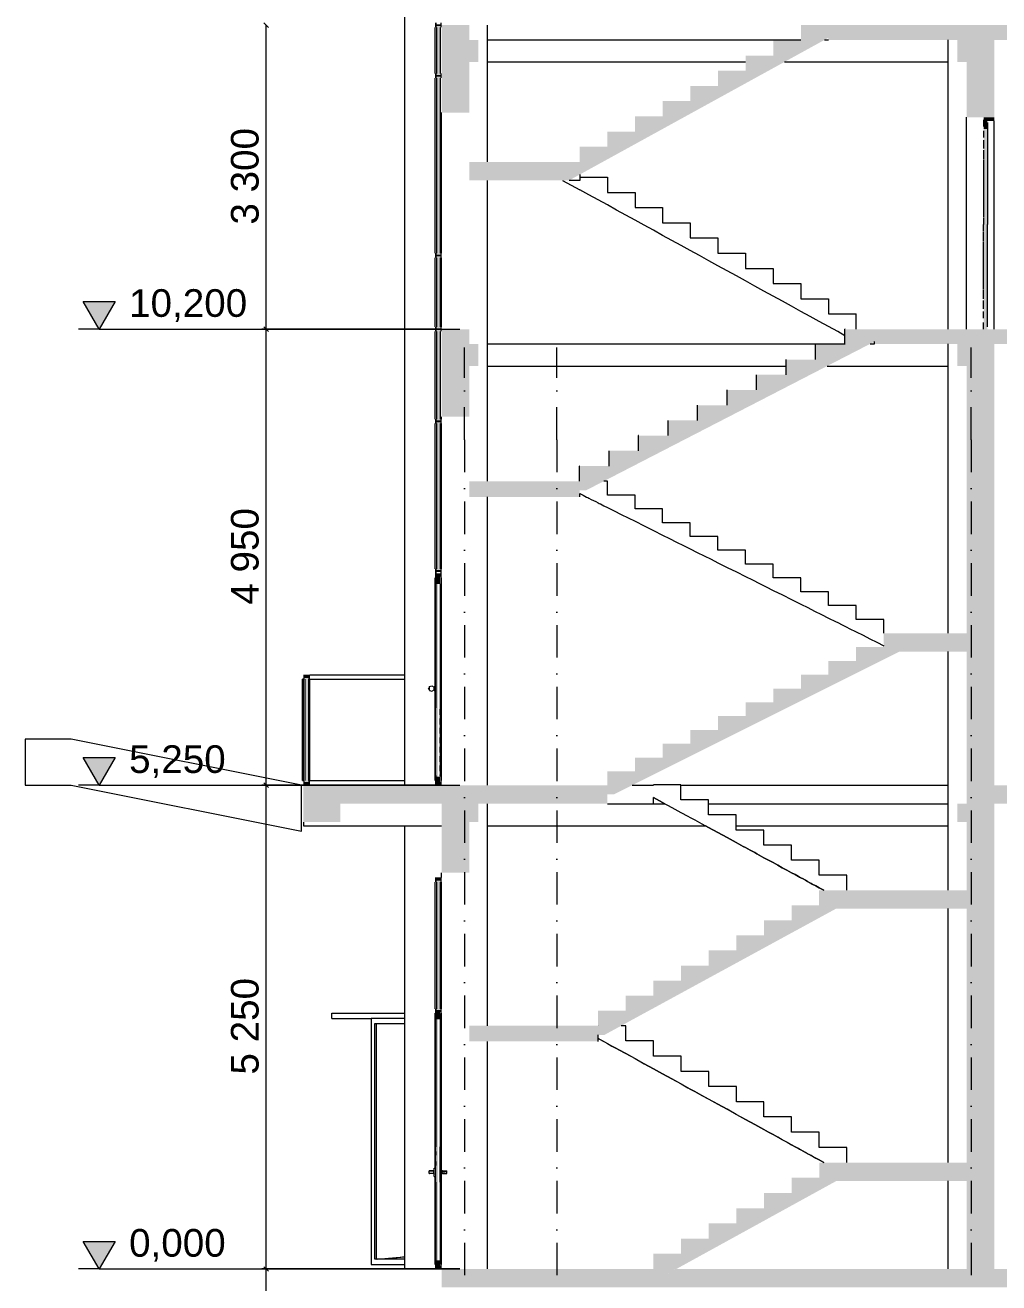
# Model space of a CAD drawing. Header units: millimetres. Extents: x 1499747 to 4230374, y -28481 to 441852.
# Drawn here: x 2527277 to 2537847, y -18997 to -5347 of the extents above; entities that cross this region are included whole.
import ezdxf
from ezdxf.xclip import XClip

# ---------------------------------------------------------------- set-up
doc = ezdxf.new("R2010")
doc.units = ezdxf.units.MM
doc.header["$MEASUREMENT"] = 0
doc.header["$XCLIPFRAME"] = 0
doc.linetypes.add('Штрихпунктирная', pattern=[670.277762, 352.777767, -176.388884, 0, -141.111112])
for name, color, linetype, lineweight in [('3 Разрез_22_Витраж где быссейн_Ном._пера__1_Ном._пера__7', 7, 'Continuous', 18), ('3 Разрез_22_Витраж где быссейн_Ном._пера__7', 7, 'Continuous', 18), ('3 Разрез_22_Витражные окна_Ном._пера__102_Ном._пера__9', 9, 'Continuous', 18), ('3 Разрез_22_Витражные окна_Ном._пера__1_Ном._пера__7', 7, 'Continuous', 18), ('3 Разрез_22_Витражные окна_Ном._пера__7', 7, 'Continuous', 18), ('3 Разрез_22_Выступы_Ном._пера__1_Ном._пера__7', 7, 'Continuous', 18), ('3 Разрез_22_Двери Archicad_Ном._пера__3_Ном._пера__30', 30, 'Continuous', 18), ('3 Разрез_22_Двери Archicad_Ном._пера__7', 7, 'Continuous', 18), ('3 Разрез_22_Двери Archicad_Ном._пера__87_Ном._пера__251', 251, 'Continuous', 18), ('3 Разрез_22_Карниз над входом_Ном._пера__1_Ном._пера__7', 7, 'Continuous', 18), ('3 Разрез_22_Конструктив - Балки_Ном._пера__10_Ном._пера__134', 134, 'Continuous', 18), ('3 Разрез_22_Конструктив - Балки_Ном._пера__7', 7, 'Continuous', 18), ('3 Разрез_22_Конструктив - Колонны_Ном._пера__8_Ном._пера__12', 12, 'Continuous', 18), ('3 Разрез_22_Конструктив - Лестницы_Ном._пера__1_Ном._пера__7', 7, 'Continuous', 18), ('3 Разрез_22_Конструктив - Лестницы_Ном._пера__7', 7, 'Continuous', 18), ('3 Разрез_22_Конструктив - Перекрытия_Ном._пера__1_Ном._пера__7', 7, 'Continuous', 18), ('3 Разрез_22_Конструктив - Перекрытия_Ном._пера__7', 7, 'Continuous', 18), ('3 Разрез_22_Конструктив - Перекрытия_Ном._пера__89_Ном._пера__111', 111, 'Continuous', 18), ('3 Разрез_22_Конструктив - Стены Несущие_Ном._пера__7', 7, 'Continuous', 18), ('3 Разрез_22_Лестницы которые нужно скрыть_Ном._пера__1_Ном._пера__7', 7, 'Continuous', 18), ('3 Разрез_22_Лестницы которые нужно скрыть_Ном._пера__7', 7, 'Continuous', 18), ('3 Разрез_22_Лестницы которые нужно скрыть_Ном._пера__89_Ном._пера__111', 111, 'Continuous', 18), ('3 Разрез_22_Размер - Общий_Ном._пера__1_Ном._пера__7', 7, 'Continuous', 18), ('3 Разрез_22_Элемент Модели - Оси_Ном._пера__2_Ном._пера__8', 8, 'Continuous', 18)]:
    doc.layers.add(name, color=color, linetype=linetype, lineweight=lineweight)
doc.layers.add('Чертеж и Рисунок', color=7, linetype='Continuous')
doc.styles.add('СГЕНЕРИР_СТИЛЬ_2', font='arial.ttf')

# ---------------------------------------------------------------- blocks, each defined once
blk = doc.blocks.new('Чертеж_3_22', base_point=(1450000, 29700))
at = {"layer": '3 Разрез_22_Витраж где быссейн_Ном._пера__7', "linetype": 'Continuous'}
for points in [[(1424150, 15243), (1424150, 15228), (1424165, 15228), (1424165, 15278), (1424095, 15278), (1424095, 15228), (1424110, 15228), (1424110, 15243)], [(1424149, 15243), (1424111, 15243), (1424111, 14113), (1424149, 14113)], [(1424150, 14113), (1424110, 14113), (1424110, 14128), (1424095, 14128), (1424095, 14078), (1424165, 14078), (1424165, 14128), (1424150, 14128)]]:
    blk.add_hatch(color=256, dxfattribs=at).paths.add_polyline_path(points)
at = {"layer": '3 Разрез_22_Витражные окна_Ном._пера__7', "linetype": 'Continuous'}
for points in [[(1425525, 22303), (1425540, 22303), (1425540, 22318), (1425580, 22318), (1425580, 22303), (1425595, 22303), (1425595, 22353), (1425580, 22353), (1425580, 22338), (1425540, 22338), (1425540, 22353), (1425525, 22353)], [(1425579, 22318), (1425541, 22318), (1425541, 21788), (1425579, 21788)], [(1425540, 21803), (1425525, 21803), (1425525, 21753), (1425540, 21753), (1425540, 21768), (1425580, 21768), (1425580, 21753), (1425595, 21753), (1425595, 21803), (1425580, 21803), (1425580, 21788), (1425540, 21788)], [(1425579, 21768), (1425541, 21768), (1425541, 19838), (1425579, 19838)], [(1425540, 19853), (1425525, 19853), (1425525, 19803), (1425540, 19803), (1425540, 19818), (1425580, 19818), (1425580, 19803), (1425595, 19803), (1425595, 19853), (1425580, 19853), (1425580, 19838), (1425540, 19838)], [(1425579, 19818), (1425541, 19818), (1425541, 19038), (1425579, 19038)], [(1425525, 19003), (1425540, 19003), (1425540, 19018), (1425580, 19018), (1425580, 19003), (1425595, 19003), (1425595, 19053), (1425580, 19053), (1425580, 19038), (1425540, 19038), (1425540, 19053), (1425525, 19053)], [(1425579, 19018), (1425541, 19018), (1425541, 18038), (1425579, 18038)], [(1425525, 18003), (1425540, 18003), (1425540, 18018), (1425580, 18018), (1425580, 18003), (1425595, 18003), (1425595, 18053), (1425580, 18053), (1425580, 18038), (1425540, 18038), (1425540, 18053), (1425525, 18053)], [(1425579, 18018), (1425541, 18018), (1425541, 16413), (1425579, 16413)], [(1425540, 16428), (1425525, 16428), (1425525, 16378), (1425540, 16378), (1425540, 16393), (1425580, 16393), (1425580, 16378), (1425595, 16378), (1425595, 16428), (1425580, 16428), (1425580, 16413), (1425540, 16413)], [(1425525, 16378), (1425525, 16328), (1425540, 16328), (1425540, 16343), (1425580, 16343), (1425580, 16328), (1425595, 16328), (1425595, 16378)], [(1425531, 16283), (1425531, 16328), (1425526, 16328), (1425526, 16283)], [(1425531, 16328), (1425531, 16308), (1425581, 16308), (1425581, 16328)], [(1425531, 16263), (1425581, 16263), (1425581, 16308), (1425531, 16308)], [(1425579, 16343), (1425541, 16343), (1425541, 16328), (1425579, 16328)], [(1425541, 14173), (1425557, 14173), (1425557, 16263), (1425541, 16263)], [(1425525, 14078), (1425595, 14078), (1425595, 14128), (1425580, 14128), (1425580, 14113), (1425540, 14113), (1425540, 14128), (1425525, 14128)], [(1425531, 14128), (1425581, 14128), (1425581, 14173), (1425531, 14173)], [(1425579, 14113), (1425579, 14128), (1425541, 14128), (1425541, 14113)], [(1425525, 13078), (1425525, 13028), (1425540, 13028), (1425540, 13043), (1425580, 13043), (1425580, 13028), (1425595, 13028), (1425595, 13078)], [(1425579, 13043), (1425541, 13043), (1425541, 11638), (1425579, 11638)], [(1425540, 11653), (1425525, 11653), (1425525, 11603), (1425540, 11603), (1425540, 11618), (1425580, 11618), (1425580, 11603), (1425595, 11603), (1425595, 11653), (1425580, 11653), (1425580, 11638), (1425540, 11638)], [(1425531, 11583), (1425581, 11583), (1425581, 11603), (1425531, 11603)], [(1425579, 11618), (1425541, 11618), (1425541, 11603), (1425579, 11603)], [(1425586, 11558), (1425586, 11603), (1425581, 11603), (1425581, 11558)], [(1425531, 11583), (1425531, 11538), (1425581, 11538), (1425581, 11583)], [(1425557, 8923), (1425557, 11538), (1425541, 11538), (1425541, 8923)], [(1425525, 8828), (1425595, 8828), (1425595, 8878), (1425580, 8878), (1425580, 8863), (1425540, 8863), (1425540, 8878), (1425525, 8878)], [(1425531, 8923), (1425531, 8878), (1425581, 8878), (1425581, 8923)], [(1425579, 8863), (1425579, 8878), (1425541, 8878), (1425541, 8863)]]:
    blk.add_hatch(color=256, dxfattribs=at).paths.add_polyline_path(points)
at = {"layer": '3 Разрез_22_Двери Archicad_Ном._пера__7', "linetype": 'Continuous'}
for points in [[(1431480, 21328), (1431480, 21300), (1431520, 21300), (1431520, 21288), (1431595, 21288), (1431595, 21328)], [(1431480, 21200), (1431520, 21200), (1431520, 21300), (1431480, 21300)], [(1431480, 19228), (1431520, 19228), (1431520, 21200), (1431480, 21200)], [(1431480, 19028), (1431520, 19028), (1431520, 19228), (1431480, 19228)]]:
    blk.add_hatch(color=256, dxfattribs=at).paths.add_polyline_path(points)
at = {"layer": '3 Разрез_22_Конструктив - Балки_Ном._пера__7', "linetype": 'Continuous'}
for points in [[(1425595, 22168), (1425595, 21928), (1425895, 21928), (1425895, 22168)], [(1425895, 21928), (1425995, 21928), (1425995, 22168), (1425895, 22168)], [(1431195, 22168), (1431195, 21928), (1431595, 21928), (1431595, 22168)], [(1425595, 18868), (1425595, 18628), (1425895, 18628), (1425895, 18868)], [(1425895, 18628), (1425995, 18628), (1425995, 18868), (1425895, 18868)], [(1431195, 18868), (1431195, 18628), (1431595, 18628), (1431595, 18868)], [(1424095, 13678), (1424495, 13678), (1424495, 13878), (1424095, 13878)], [(1425595, 13878), (1425595, 13678), (1425895, 13678), (1425895, 13878)], [(1425895, 13678), (1425995, 13678), (1425995, 13878), (1425895, 13878)], [(1431195, 13878), (1431195, 13678), (1431595, 13678), (1431595, 13878)]]:
    blk.add_hatch(color=256, dxfattribs=at).paths.add_polyline_path(points)
at = {"layer": '3 Разрез_22_Конструктив - Лестницы_Ном._пера__7', "linetype": 'Continuous'}
for points in [[(1426980, 20843), (1426980, 20643), (1429795, 22191), (1429795, 22328), (1429495, 22328), (1429495, 22163), (1429195, 22163), (1429195, 21998), (1428895, 21998), (1428895, 21833), (1428595, 21833), (1428595, 21668), (1428295, 21668), (1428295, 21503), (1427995, 21503), (1427995, 21338), (1427695, 21338), (1427695, 21173), (1427395, 21173), (1427395, 21008), (1427095, 21008), (1427095, 20843)], [(1425895, 20643), (1426980, 20643), (1426980, 20843), (1425895, 20843)], [(1430395, 15528), (1431295, 15528), (1431295, 15728), (1430395, 15728)], [(1427395, 14228), (1427395, 13978), (1427463, 13978), (1430563, 15528), (1430395, 15528), (1430395, 15578), (1430095, 15578), (1430095, 15428), (1429795, 15428), (1429795, 15278), (1429495, 15278), (1429495, 15128), (1429195, 15128), (1429195, 14978), (1428895, 14978), (1428895, 14828), (1428595, 14828), (1428595, 14678), (1428295, 14678), (1428295, 14528), (1427995, 14528), (1427995, 14378), (1427695, 14378), (1427695, 14228)], [(1429695, 9783), (1431295, 9783), (1431295, 9983), (1429695, 9983)], [(1427895, 8728), (1427962, 8728), (1429880, 9783), (1429695, 9783), (1429695, 9818), (1429395, 9818), (1429395, 9653), (1429095, 9653), (1429095, 9488), (1428795, 9488), (1428795, 9323), (1428495, 9323), (1428495, 9158), (1428195, 9158), (1428195, 8993), (1427895, 8993)]]:
    blk.add_hatch(color=256, dxfattribs=at).paths.add_polyline_path(points)
at = {"layer": '3 Разрез_22_Конструктив - Перекрытия_Ном._пера__7', "linetype": 'Continuous'}
for points in [[(1425595, 22328), (1425595, 22168), (1425895, 22168), (1425895, 22328)], [(1429795, 22168), (1438095, 22168), (1438095, 22328), (1429795, 22328)], [(1425595, 19028), (1425595, 18868), (1425895, 18868), (1425895, 19028)], [(1430295, 18868), (1438095, 18868), (1438095, 19028), (1430295, 19028)], [(1425895, 17378), (1425895, 17208), (1427095, 17208), (1427095, 17278), (1427095, 17278), (1427095, 17378)], [(1424095, 13878), (1425895, 13878), (1425895, 14078), (1424095, 14078)], [(1425895, 13878), (1427395, 13878), (1427395, 14078), (1425895, 14078)], [(1431295, 13878), (1438095, 13878), (1438095, 14078), (1431295, 14078)], [(1425595, 8828), (1425595, 8628), (1425895, 8628), (1425895, 8828)], [(1425895, 8828), (1425895, 8628), (1431095, 8628), (1431095, 8828), (1428144, 8828), (1427962, 8728), (1427895, 8728), (1427895, 8828)], [(1431095, 8628), (1438095, 8628), (1438095, 8828), (1431095, 8828)]]:
    blk.add_hatch(color=256, dxfattribs=at).paths.add_polyline_path(points)
at = {"layer": '3 Разрез_22_Конструктив - Стены Несущие_Ном._пера__7', "linetype": 'Continuous'}
for points in [[(1425595, 21928), (1425595, 21378), (1425895, 21378), (1425895, 21928)], [(1431295, 21928), (1431295, 21328), (1431595, 21328), (1431595, 21928)], [(1425595, 18628), (1425595, 18078), (1425895, 18078), (1425895, 18628)], [(1431295, 18628), (1431295, 14078), (1431595, 14078), (1431595, 18628)], [(1425595, 13678), (1425595, 13128), (1425895, 13128), (1425895, 13678)], [(1431295, 13678), (1431295, 8828), (1431595, 8828), (1431595, 13678)]]:
    blk.add_hatch(color=256, dxfattribs=at).paths.add_polyline_path(points)
at = {"layer": '3 Разрез_22_Лестницы которые нужно скрыть_Ном._пера__7', "linetype": 'Continuous'}
for points in [[(1427095, 17278), (1427162, 17278), (1430295, 18893), (1430295, 19028), (1429975, 19028), (1429975, 18863), (1429655, 18863), (1429655, 18698), (1429335, 18698), (1429335, 18533), (1429015, 18533), (1429015, 18368), (1428695, 18368), (1428695, 18203), (1428375, 18203), (1428375, 18038), (1428055, 18038), (1428055, 17873), (1427735, 17873), (1427735, 17708), (1427415, 17708), (1427415, 17543), (1427095, 17543)], [(1429694, 12939), (1429694, 12739), (1431294, 12739), (1431294, 12939)], [(1427294, 11368), (1427362, 11368), (1429878, 12739), (1429694, 12739), (1429694, 12775), (1429394, 12775), (1429394, 12612), (1429094, 12612), (1429094, 12448), (1428794, 12448), (1428794, 12285), (1428494, 12285), (1428494, 12121), (1428194, 12121), (1428194, 11958), (1427894, 11958), (1427894, 11794), (1427594, 11794), (1427594, 11631), (1427294, 11631)], [(1425895, 11468), (1425895, 11298), (1427294, 11298), (1427294, 11468)]]:
    blk.add_hatch(color=256, dxfattribs=at).paths.add_polyline_path(points)
at = {"layer": '3 Разрез_22_Размер - Общий_Ном._пера__1_Ном._пера__7', "linetype": 'Continuous'}
for points in [[(1421879, 19028), (1422053, 19328), (1421705, 19328)], [(1421879, 14078), (1422053, 14378), (1421705, 14378)], [(1421879, 8828), (1422053, 9128), (1421705, 9128)]]:
    blk.add_hatch(color=256, dxfattribs=at).paths.add_polyline_path(points)
at = {"layer": '3 Разрез_22_Витраж где быссейн_Ном._пера__1_Ном._пера__7', "linetype": 'Continuous'}
for p, q in [((1424095, 15228), (1424087, 15228)), ((1424087, 14128), (1424087, 15228)), ((1424095, 14128), (1424095, 15228)), ((1424111, 15228), (1424110, 15228)), ((1424110, 15228), (1424110, 14128)), ((1424150, 15228), (1424149, 15228)), ((1424150, 15228), (1424150, 14128)), ((1424165, 15278), (1425195, 15278)), ((1424165, 15228), (1425195, 15228)), ((1424165, 14128), (1424165, 15228)), ((1424087, 14128), (1424095, 14128)), ((1424110, 14128), (1424111, 14128)), ((1424149, 14128), (1424150, 14128)), ((1424165, 14128), (1425195, 14128)), ((1424403, 11603), (1424426, 11603)), ((1424403, 11548), (1424403, 11603)), ((1424426, 11603), (1424492, 11603)), ((1424492, 11603), (1424599, 11603)), ((1424599, 11603), (1424746, 11603)), ((1424746, 11603), (1424926, 11603)), ((1424926, 11603), (1425135, 11603)), ((1425135, 11603), (1425195, 11603)), ((1424403, 11548), (1424426, 11548)), ((1424426, 11548), (1424492, 11548)), ((1424492, 11548), (1424599, 11548)), ((1424599, 11548), (1424746, 11548)), ((1424746, 11548), (1424832, 11548)), ((1424832, 11548), (1424832, 11493)), ((1424922, 11548), (1424832, 11548)), ((1424832, 11493), (1424832, 8933)), ((1424871, 8933), (1424871, 11493)), ((1424871, 11493), (1424922, 11493)), ((1424885, 11493), (1424885, 8933)), ((1425132, 11548), (1424922, 11548)), ((1424922, 11493), (1425132, 11493)), ((1425195, 11548), (1425132, 11548)), ((1425132, 11493), (1425195, 11493)), ((1424832, 8933), (1424832, 8878)), ((1424832, 8878), (1424922, 8878)), ((1424922, 8933), (1424871, 8933)), ((1424885, 8933), (1424936, 8938)), ((1424895, 8933), (1424946, 8938)), ((1424908, 8933), (1424908, 8934)), ((1425132, 8933), (1424922, 8933)), ((1424922, 8878), (1425132, 8878)), ((1424936, 8938), (1425146, 8958)), ((1424946, 8938), (1425154, 8958)), ((1425195, 8933), (1425132, 8933)), ((1425132, 8878), (1425195, 8878)), ((1425146, 8958), (1425195, 8962)), ((1425154, 8958), (1425195, 8961))]:
    blk.add_line(p, q, dxfattribs=at)
at = {"layer": '3 Разрез_22_Витражные окна_Ном._пера__102_Ном._пера__9', "linetype": 'Continuous'}
for p, q in [((1425531, 16251), (1425531, 15517)), ((1425581, 16251), (1425581, 16245)), ((1425581, 16206), (1425581, 16143)), ((1425581, 16104), (1425581, 16041)), ((1425581, 16002), (1425581, 15939)), ((1425581, 15900), (1425581, 15837)), ((1425581, 15798), (1425581, 15735)), ((1425581, 15696), (1425581, 15633)), ((1425581, 15594), (1425581, 15531)), ((1425531, 14185), (1425531, 14918)), ((1425581, 14841), (1425581, 14904)), ((1425581, 14739), (1425581, 14802)), ((1425581, 14638), (1425581, 14700)), ((1425581, 14536), (1425581, 14598)), ((1425581, 14434), (1425581, 14496)), ((1425581, 14332), (1425581, 14394)), ((1425581, 14230), (1425581, 14292)), ((1425581, 14185), (1425581, 14190)), ((1425531, 10689), (1425531, 10622)), ((1425581, 10689), (1425581, 10305)), ((1425531, 10579), (1425531, 10510)), ((1425531, 10467), (1425531, 10399)), ((1425531, 10356), (1425531, 10305)), ((1425531, 10104), (1425531, 10155)), ((1425581, 9771), (1425581, 10155)), ((1425531, 9993), (1425531, 10062)), ((1425531, 9881), (1425531, 9950)), ((1425531, 9771), (1425531, 9838))]:
    blk.add_line(p, q, dxfattribs=at)
at = {"layer": '3 Разрез_22_Витражные окна_Ном._пера__1_Ном._пера__7', "linetype": 'Continuous'}
for p, q in [((1425525, 21803), (1425525, 22303)), ((1425540, 22303), (1425540, 21803)), ((1425580, 22303), (1425580, 21803)), ((1425525, 19853), (1425525, 21753)), ((1425540, 21753), (1425540, 19853)), ((1425580, 21753), (1425580, 19853)), ((1425595, 19853), (1425595, 21378)), ((1425525, 19053), (1425525, 19803)), ((1425540, 19803), (1425540, 19053)), ((1425580, 19803), (1425580, 19053)), ((1425595, 19053), (1425595, 19803)), ((1425525, 18053), (1425525, 19003)), ((1425540, 19003), (1425540, 18053)), ((1425580, 19003), (1425580, 18053)), ((1425595, 18053), (1425595, 18078)), ((1425525, 16428), (1425525, 18003)), ((1425540, 18003), (1425540, 16428)), ((1425580, 18003), (1425580, 16428)), ((1425595, 16428), (1425595, 18003)), ((1425525, 14128), (1425525, 16328)), ((1425526, 16283), (1425526, 14128)), ((1425531, 16263), (1425531, 16251)), ((1425581, 16263), (1425581, 16251)), ((1425581, 16245), (1425581, 14904)), ((1425595, 14128), (1425595, 16328)), ((1425531, 15517), (1425531, 14918)), ((1425465, 15149), (1425490, 15157)), ((1425490, 15157), (1425513, 15143)), ((1425521, 15147), (1425521, 15155)), ((1425521, 15155), (1425525, 15155)), ((1425454, 15128), (1425457, 15135)), ((1425457, 15121), (1425454, 15128)), ((1425457, 15135), (1425463, 15137)), ((1425463, 15118), (1425457, 15121)), ((1425463, 15144), (1425465, 15149)), ((1425463, 15139), (1425463, 15144)), ((1425463, 15128), (1425463, 15139)), ((1425463, 15116), (1425463, 15128)), ((1425463, 15111), (1425463, 15116)), ((1425463, 15111), (1425465, 15106)), ((1425465, 15106), (1425490, 15098)), ((1425490, 15098), (1425513, 15113)), ((1425513, 15138), (1425513, 15143)), ((1425513, 15143), (1425520, 15143)), ((1425513, 15128), (1425513, 15138)), ((1425513, 15117), (1425513, 15128)), ((1425513, 15113), (1425513, 15117)), ((1425513, 15113), (1425520, 15113)), ((1425521, 15128), (1425521, 15147)), ((1425521, 15109), (1425521, 15128)), ((1425521, 15101), (1425521, 15109)), ((1425521, 15101), (1425525, 15101)), ((1425581, 14841), (1425581, 14802)), ((1425581, 14739), (1425581, 14700)), ((1425581, 14638), (1425581, 14598)), ((1425581, 14536), (1425581, 14496)), ((1425581, 14434), (1425581, 14394)), ((1425581, 14332), (1425581, 14292)), ((1425581, 14230), (1425581, 14190)), ((1425531, 14185), (1425531, 14173)), ((1425581, 14185), (1425581, 14173)), ((1425525, 11653), (1425525, 13028)), ((1425540, 13028), (1425540, 11653)), ((1425580, 13028), (1425580, 11653)), ((1425595, 11653), (1425595, 13028)), ((1425525, 9923), (1425525, 11603)), ((1425595, 9923), (1425595, 11603)), ((1425531, 11538), (1425531, 10689)), ((1425581, 11538), (1425581, 10689)), ((1425586, 11558), (1425586, 9923)), ((1425531, 10622), (1425531, 10579)), ((1425531, 10510), (1425531, 10467)), ((1425531, 10399), (1425531, 10356)), ((1425531, 10305), (1425531, 10155)), ((1425581, 10305), (1425581, 10155)), ((1425531, 10104), (1425531, 10062)), ((1425531, 9993), (1425531, 9950)), ((1425459, 9875), (1425459, 9883)), ((1425460, 9883), (1425459, 9883)), ((1425459, 9871), (1425459, 9875)), ((1425460, 9871), (1425459, 9871)), ((1425460, 9891), (1425460, 9892)), ((1425467, 9892), (1425460, 9892)), ((1425460, 9890), (1425460, 9891)), ((1425479, 9888), (1425460, 9890)), ((1425460, 9866), (1425460, 9890)), ((1425460, 9866), (1425479, 9868)), ((1425460, 9865), (1425460, 9866)), ((1425460, 9864), (1425460, 9865)), ((1425467, 9864), (1425460, 9864)), ((1425467, 9891), (1425467, 9892)), ((1425503, 9892), (1425467, 9892)), ((1425467, 9890), (1425467, 9891)), ((1425484, 9888), (1425467, 9890)), ((1425467, 9866), (1425484, 9868)), ((1425467, 9865), (1425467, 9866)), ((1425467, 9864), (1425467, 9865)), ((1425503, 9864), (1425467, 9864)), ((1425511, 9886), (1425479, 9888)), ((1425479, 9868), (1425511, 9870)), ((1425511, 9886), (1425484, 9888)), ((1425484, 9868), (1425511, 9870)), ((1425503, 9890), (1425503, 9892)), ((1425503, 9886), (1425503, 9890)), ((1425503, 9866), (1425503, 9869)), ((1425508, 9868), (1425503, 9868)), ((1425503, 9864), (1425503, 9866)), ((1425508, 9892), (1425512, 9894)), ((1425508, 9888), (1425508, 9892)), ((1425508, 9886), (1425508, 9888)), ((1425508, 9868), (1425508, 9869)), ((1425508, 9864), (1425508, 9868)), ((1425508, 9864), (1425512, 9862)), ((1425511, 9870), (1425511, 9886)), ((1425511, 9870), (1425511, 9886)), ((1425511, 9886), (1425511, 9886)), ((1425511, 9870), (1425511, 9870)), ((1425512, 9894), (1425515, 9896)), ((1425512, 9862), (1425515, 9859)), ((1425515, 9896), (1425516, 9900)), ((1425515, 9859), (1425516, 9856)), ((1425516, 9910), (1425516, 9923)), ((1425516, 9923), (1425531, 9923)), ((1425516, 9878), (1425516, 9910)), ((1425516, 9845), (1425516, 9878)), ((1425516, 9832), (1425516, 9845)), ((1425516, 9832), (1425531, 9832)), ((1425525, 8878), (1425525, 9832)), ((1425531, 9878), (1425531, 9881)), ((1425531, 9845), (1425531, 9878)), ((1425531, 9838), (1425531, 9845)), ((1425595, 9923), (1425581, 9923)), ((1425595, 9832), (1425581, 9832)), ((1425586, 9832), (1425586, 8878)), ((1425595, 8878), (1425595, 9832)), ((1425596, 9910), (1425596, 9923)), ((1425596, 9878), (1425596, 9910)), ((1425596, 9896), (1425596, 9900)), ((1425599, 9894), (1425596, 9896)), ((1425596, 9845), (1425596, 9878)), ((1425599, 9862), (1425596, 9859)), ((1425596, 9859), (1425596, 9856)), ((1425596, 9832), (1425596, 9845)), ((1425604, 9892), (1425599, 9894)), ((1425604, 9864), (1425599, 9862)), ((1425600, 9886), (1425627, 9888)), ((1425600, 9886), (1425632, 9888)), ((1425600, 9870), (1425600, 9886)), ((1425600, 9870), (1425600, 9886)), ((1425600, 9886), (1425600, 9886)), ((1425627, 9868), (1425600, 9870)), ((1425632, 9868), (1425600, 9870)), ((1425600, 9870), (1425600, 9870)), ((1425604, 9888), (1425604, 9892)), ((1425604, 9886), (1425604, 9888)), ((1425604, 9868), (1425604, 9869)), ((1425604, 9864), (1425604, 9868)), ((1425604, 9868), (1425609, 9868)), ((1425609, 9890), (1425609, 9892)), ((1425609, 9892), (1425645, 9892)), ((1425609, 9886), (1425609, 9890)), ((1425609, 9866), (1425609, 9869)), ((1425609, 9864), (1425609, 9866)), ((1425609, 9864), (1425645, 9864)), ((1425627, 9888), (1425645, 9890)), ((1425645, 9866), (1425627, 9868)), ((1425632, 9888), (1425652, 9890)), ((1425652, 9866), (1425632, 9868)), ((1425645, 9891), (1425645, 9892)), ((1425645, 9892), (1425652, 9892)), ((1425645, 9890), (1425645, 9891)), ((1425645, 9865), (1425645, 9866)), ((1425645, 9864), (1425645, 9865)), ((1425645, 9864), (1425652, 9864)), ((1425652, 9891), (1425652, 9892)), ((1425652, 9890), (1425652, 9891)), ((1425652, 9866), (1425652, 9890)), ((1425652, 9883), (1425653, 9883)), ((1425652, 9871), (1425653, 9871)), ((1425652, 9865), (1425652, 9866)), ((1425652, 9864), (1425652, 9865)), ((1425653, 9875), (1425653, 9883)), ((1425653, 9871), (1425653, 9875)), ((1425531, 9771), (1425531, 8923)), ((1425581, 9771), (1425581, 8923))]:
    blk.add_line(p, q, dxfattribs=at)
at = {"layer": '3 Разрез_22_Выступы_Ном._пера__1_Ном._пера__7', "linetype": 'Continuous'}
for p, q in [((1425195, 14078), (1425195, 45428)), ((1425195, 8828), (1425195, 13638)), ((1425195, 8828), (1425525, 8828))]:
    blk.add_line(p, q, dxfattribs=at)
at = {"layer": '3 Разрез_22_Двери Archicad_Ном._пера__3_Ном._пера__30', "linetype": 'Continuous'}
for p, q in [((1431479, 21300), (1431479, 21226)), ((1431479, 21181), (1431479, 21155)), ((1431520, 21272), (1431520, 21155)), ((1431595, 19028), (1431595, 21288)), ((1431479, 21155), (1431479, 21122)), ((1431479, 21122), (1431479, 21108)), ((1431479, 21080), (1431479, 21013)), ((1431520, 21155), (1431520, 20164)), ((1431479, 21013), (1431479, 20989)), ((1431479, 20970), (1431479, 20903)), ((1431479, 20903), (1431479, 20870)), ((1431479, 20861), (1431479, 20793)), ((1431479, 20793), (1431479, 20751)), ((1431479, 20751), (1431479, 20684)), ((1431479, 20684), (1431479, 20641)), ((1431479, 20641), (1431479, 20574)), ((1431479, 20574), (1431479, 20532)), ((1431479, 20532), (1431479, 20464)), ((1431479, 20464), (1431479, 20422)), ((1431479, 20422), (1431479, 20354)), ((1431479, 20348), (1431479, 20312)), ((1431479, 20312), (1431479, 20245)), ((1431479, 20237), (1431479, 20231)), ((1431479, 20231), (1431479, 20164)), ((1431479, 20096), (1431479, 20164)), ((1431479, 20090), (1431479, 20096)), ((1431479, 20015), (1431479, 20083)), ((1431520, 19172), (1431520, 20164)), ((1431479, 19979), (1431479, 20015)), ((1431479, 19905), (1431479, 19973)), ((1431479, 19863), (1431479, 19905)), ((1431479, 19796), (1431479, 19863)), ((1431479, 19753), (1431479, 19796)), ((1431479, 19686), (1431479, 19753)), ((1431479, 19644), (1431479, 19686)), ((1431479, 19576), (1431479, 19644)), ((1431479, 19534), (1431479, 19576)), ((1431479, 19466), (1431479, 19534)), ((1431479, 19424), (1431479, 19458)), ((1431479, 19357), (1431479, 19424)), ((1431479, 19315), (1431479, 19339)), ((1431479, 19247), (1431479, 19315)), ((1431479, 19205), (1431479, 19220)), ((1431479, 19172), (1431479, 19205)), ((1431479, 19147), (1431479, 19172)), ((1431520, 19055), (1431520, 19172)), ((1431479, 19028), (1431479, 19101))]:
    blk.add_line(p, q, dxfattribs=at)
at = {"layer": '3 Разрез_22_Двери Archicad_Ном._пера__87_Ном._пера__251', "linetype": 'Continuous'}
for p, q in [((1431295, 21228), (1431295, 21328)), ((1431295, 19028), (1431295, 21228)), ((1425595, 13078), (1425595, 13128))]:
    blk.add_line(p, q, dxfattribs=at)
at = {"layer": '3 Разрез_22_Карниз над входом_Ном._пера__1_Ном._пера__7', "linetype": 'Continuous'}
for p, q in [((1421575, 14578), (1421075, 14578)), ((1421075, 14578), (1421075, 14078)), ((1424075, 14078), (1421575, 14578)), ((1421075, 14078), (1421575, 14078)), ((1421575, 14078), (1424075, 13578)), ((1424075, 13578), (1424075, 14078))]:
    blk.add_line(p, q, dxfattribs=at)
at = {"layer": '3 Разрез_22_Конструктив - Балки_Ном._пера__10_Ном._пера__134', "linetype": 'Continuous'}
for p, q in [((1426095, 22168), (1429495, 22168)), ((1429753, 22168), (1429795, 22168)), ((1426095, 21928), (1428895, 21928)), ((1429316, 21928), (1431095, 21928)), ((1426095, 18868), (1429974, 18868)), ((1426095, 18628), (1429334, 18628)), ((1429781, 18628), (1431095, 18628)), ((1427894, 13878), (1428020, 13878)), ((1428494, 13878), (1431095, 13878)), ((1424095, 13678), (1424095, 13638)), ((1424095, 13638), (1425595, 13638)), ((1426095, 13638), (1428460, 13638)), ((1428794, 13638), (1431095, 13638))]:
    blk.add_line(p, q, dxfattribs=at)
at = {"layer": '3 Разрез_22_Конструктив - Колонны_Ном._пера__8_Ном._пера__12', "linetype": 'Continuous'}
for p, q in [((1426095, 20843), (1426095, 22328)), ((1431095, 19028), (1431095, 22168)), ((1426095, 19028), (1426095, 20643)), ((1426095, 17378), (1426095, 19028)), ((1431095, 15728), (1431095, 18868)), ((1426095, 14078), (1426095, 17208)), ((1431095, 14078), (1431095, 15528)), ((1431095, 12939), (1431095, 14078)), ((1426095, 11468), (1426095, 13878)), ((1431095, 9983), (1431095, 12739)), ((1426095, 8828), (1426095, 11298)), ((1431095, 8828), (1431095, 9783))]:
    blk.add_line(p, q, dxfattribs=at)
at = {"layer": '3 Разрез_22_Конструктив - Лестницы_Ном._пера__1_Ном._пера__7', "linetype": 'Continuous'}
for p, q in [((1426909, 20643), (1427095, 20541)), ((1427095, 20643), (1426980, 20643)), ((1427095, 20706), (1427095, 20643)), ((1427095, 20678), (1427395, 20678)), ((1427395, 20678), (1427395, 20513)), ((1427195, 20486), (1427095, 20541)), ((1427295, 20431), (1427195, 20486)), ((1427395, 20513), (1427695, 20513)), ((1427695, 20513), (1427695, 20348)), ((1427395, 20376), (1427295, 20431)), ((1427495, 20321), (1427395, 20376)), ((1427695, 20348), (1427995, 20348)), ((1427995, 20348), (1427995, 20183)), ((1427595, 20266), (1427495, 20321)), ((1427695, 20211), (1427595, 20266)), ((1427795, 20156), (1427695, 20211)), ((1427895, 20101), (1427795, 20156)), ((1427995, 20046), (1427895, 20101)), ((1427995, 20183), (1428295, 20183)), ((1428295, 20183), (1428295, 20018)), ((1428095, 19991), (1427995, 20046)), ((1428195, 19936), (1428095, 19991)), ((1428295, 19881), (1428195, 19936)), ((1428295, 20018), (1428595, 20018)), ((1428595, 20018), (1428595, 19853)), ((1428395, 19826), (1428295, 19881)), ((1428495, 19771), (1428395, 19826)), ((1428595, 19853), (1428895, 19853)), ((1428895, 19853), (1428895, 19688)), ((1428595, 19716), (1428495, 19771)), ((1428695, 19661), (1428595, 19716)), ((1428795, 19606), (1428695, 19661)), ((1428895, 19688), (1429195, 19688)), ((1429195, 19688), (1429195, 19523)), ((1428895, 19551), (1428795, 19606)), ((1428995, 19496), (1428895, 19551)), ((1429195, 19523), (1429495, 19523)), ((1429495, 19523), (1429495, 19358)), ((1429095, 19441), (1428995, 19496)), ((1429195, 19386), (1429095, 19441)), ((1429295, 19331), (1429195, 19386)), ((1429395, 19276), (1429295, 19331)), ((1429495, 19221), (1429395, 19276)), ((1429495, 19358), (1429795, 19358)), ((1429795, 19358), (1429795, 19193)), ((1429595, 19166), (1429495, 19221)), ((1429695, 19111), (1429595, 19166)), ((1429795, 19056), (1429695, 19111)), ((1429795, 19193), (1430095, 19193)), ((1430095, 19028), (1430095, 19193)), ((1429895, 19001), (1429795, 19056)), ((1429974, 18957), (1429895, 19001)), ((1427395, 17378), (1427356, 17378)), ((1427395, 17228), (1427395, 17378)), ((1427095, 17243), (1427132, 17225)), ((1427132, 17225), (1427170, 17206)), ((1427170, 17206), (1427182, 17200)), ((1427182, 17200), (1427195, 17193)), ((1427695, 17228), (1427395, 17228)), ((1427695, 17078), (1427695, 17228)), ((1427195, 17193), (1427220, 17181)), ((1427220, 17181), (1427245, 17168)), ((1427245, 17168), (1427270, 17156)), ((1427270, 17156), (1427295, 17143)), ((1427295, 17143), (1427307, 17137)), ((1427307, 17137), (1427320, 17131)), ((1427320, 17131), (1427357, 17112)), ((1427357, 17112), (1427395, 17093)), ((1427395, 17093), (1427470, 17056)), ((1427995, 17078), (1427695, 17078)), ((1427995, 16928), (1427995, 17078)), ((1427470, 17056), (1427545, 17018)), ((1427545, 17018), (1427620, 16981)), ((1427620, 16981), (1427695, 16943)), ((1427695, 16943), (1427795, 16893)), ((1428295, 16928), (1427995, 16928)), ((1428295, 16778), (1428295, 16928)), ((1427795, 16893), (1427895, 16843)), ((1427895, 16843), (1427995, 16793)), ((1427995, 16793), (1428070, 16756)), ((1428070, 16756), (1428145, 16718)), ((1428145, 16718), (1428220, 16681)), ((1428220, 16681), (1428295, 16643)), ((1428595, 16778), (1428295, 16778)), ((1428595, 16628), (1428595, 16778)), ((1428295, 16643), (1428370, 16606)), ((1428370, 16606), (1428445, 16568)), ((1428445, 16568), (1428520, 16531)), ((1428520, 16531), (1428595, 16493)), ((1428895, 16628), (1428595, 16628)), ((1428895, 16478), (1428895, 16628)), ((1428595, 16493), (1428695, 16443)), ((1428695, 16443), (1428795, 16393)), ((1428795, 16393), (1428895, 16343)), ((1429195, 16478), (1428895, 16478)), ((1429195, 16328), (1429195, 16478)), ((1428895, 16343), (1428970, 16306)), ((1428970, 16306), (1429045, 16268)), ((1429045, 16268), (1429120, 16231)), ((1429495, 16328), (1429195, 16328)), ((1429495, 16178), (1429495, 16328)), ((1429120, 16231), (1429195, 16193)), ((1429195, 16193), (1429295, 16143)), ((1429295, 16143), (1429395, 16093)), ((1429795, 16178), (1429495, 16178)), ((1429795, 16028), (1429795, 16178)), ((1429395, 16093), (1429495, 16043)), ((1429495, 16043), (1429570, 16006)), ((1429570, 16006), (1429645, 15968)), ((1430095, 16028), (1429795, 16028)), ((1430095, 15878), (1430095, 16028)), ((1429645, 15968), (1429720, 15931)), ((1429720, 15931), (1429795, 15893)), ((1429795, 15893), (1429870, 15856)), ((1429870, 15856), (1429895, 15843)), ((1429895, 15843), (1429945, 15818)), ((1430395, 15878), (1430095, 15878)), ((1430395, 15728), (1430395, 15878)), ((1429945, 15818), (1429995, 15793)), ((1429995, 15793), (1430020, 15781)), ((1430020, 15781), (1430095, 15743)), ((1430095, 15743), (1430170, 15706)), ((1430170, 15706), (1430245, 15668)), ((1430245, 15668), (1430320, 15631)), ((1430320, 15631), (1430395, 15593)), ((1427595, 11468), (1427545, 11468)), ((1427595, 11303), (1427595, 11468)), ((1427369, 11289), (1427294, 11331)), ((1427294, 11331), (1427295, 11331)), ((1427295, 11331), (1427295, 11368)), ((1427295, 11331), (1427370, 11289)), ((1427394, 11276), (1427369, 11289)), ((1427370, 11289), (1427395, 11276)), ((1427444, 11248), (1427394, 11276)), ((1427395, 11276), (1427445, 11248)), ((1427494, 11221), (1427444, 11248)), ((1427445, 11248), (1427495, 11221)), ((1427519, 11207), (1427494, 11221)), ((1427495, 11221), (1427520, 11207)), ((1427594, 11166), (1427519, 11207)), ((1427520, 11207), (1427595, 11166)), ((1427895, 11303), (1427595, 11303)), ((1427895, 11138), (1427895, 11303)), ((1427694, 11111), (1427594, 11166)), ((1427595, 11166), (1427695, 11111)), ((1427794, 11056), (1427694, 11111)), ((1427695, 11111), (1427795, 11056)), ((1428195, 11138), (1427895, 11138)), ((1428195, 10973), (1428195, 11138)), ((1427894, 11001), (1427794, 11056)), ((1427795, 11056), (1427895, 11001)), ((1427994, 10946), (1427894, 11001)), ((1427895, 11001), (1427995, 10946)), ((1428094, 10891), (1427994, 10946)), ((1427995, 10946), (1428095, 10891)), ((1428495, 10973), (1428195, 10973)), ((1428495, 10808), (1428495, 10973)), ((1428194, 10836), (1428094, 10891)), ((1428095, 10891), (1428195, 10836)), ((1428269, 10794), (1428194, 10836)), ((1428195, 10836), (1428270, 10794)), ((1428294, 10781), (1428269, 10794)), ((1428270, 10794), (1428295, 10781)), ((1428795, 10808), (1428495, 10808)), ((1428795, 10643), (1428795, 10808)), ((1428344, 10753), (1428294, 10781)), ((1428295, 10781), (1428345, 10753)), ((1428394, 10726), (1428344, 10753)), ((1428345, 10753), (1428395, 10726)), ((1428419, 10712), (1428394, 10726)), ((1428395, 10726), (1428420, 10712)), ((1428494, 10671), (1428419, 10712)), ((1428420, 10712), (1428495, 10671)), ((1428594, 10616), (1428494, 10671)), ((1428495, 10671), (1428595, 10616)), ((1428694, 10561), (1428594, 10616)), ((1428595, 10616), (1428695, 10561)), ((1428794, 10506), (1428694, 10561)), ((1428695, 10561), (1428795, 10506)), ((1429095, 10643), (1428795, 10643)), ((1429095, 10478), (1429095, 10643)), ((1428894, 10451), (1428794, 10506)), ((1428795, 10506), (1428895, 10451)), ((1428994, 10396), (1428894, 10451)), ((1428895, 10451), (1428995, 10396)), ((1429094, 10341), (1428994, 10396)), ((1428995, 10396), (1429095, 10341)), ((1429395, 10478), (1429095, 10478)), ((1429395, 10313), (1429395, 10478)), ((1429144, 10313), (1429094, 10341)), ((1429095, 10341), (1429145, 10313)), ((1429194, 10286), (1429144, 10313)), ((1429145, 10313), (1429195, 10286)), ((1429244, 10258), (1429194, 10286)), ((1429195, 10286), (1429245, 10258)), ((1429294, 10231), (1429244, 10258)), ((1429245, 10258), (1429295, 10231)), ((1429695, 10313), (1429395, 10313)), ((1429695, 10148), (1429695, 10313)), ((1429344, 10203), (1429294, 10231)), ((1429295, 10231), (1429345, 10203)), ((1429394, 10176), (1429344, 10203)), ((1429345, 10203), (1429395, 10176)), ((1429432, 10155), (1429394, 10176)), ((1429395, 10176), (1429432, 10155)), ((1429469, 10134), (1429432, 10155)), ((1429432, 10155), (1429470, 10134)), ((1429482, 10128), (1429469, 10134)), ((1429470, 10134), (1429482, 10128)), ((1429494, 10121), (1429482, 10128)), ((1429482, 10128), (1429495, 10121)), ((1429519, 10107), (1429494, 10121)), ((1429495, 10121), (1429520, 10107)), ((1429544, 10093), (1429519, 10107)), ((1429520, 10107), (1429545, 10093)), ((1429995, 10148), (1429695, 10148)), ((1429995, 9983), (1429995, 10148)), ((1429569, 10079), (1429544, 10093)), ((1429545, 10093), (1429570, 10079)), ((1429594, 10066), (1429569, 10079)), ((1429570, 10079), (1429595, 10066)), ((1429607, 10059), (1429594, 10066)), ((1429595, 10066), (1429607, 10059)), ((1429619, 10052), (1429607, 10059)), ((1429607, 10059), (1429620, 10052)), ((1429657, 10031), (1429619, 10052)), ((1429620, 10052), (1429657, 10031)), ((1429694, 10011), (1429657, 10031)), ((1429657, 10031), (1429695, 10011)), ((1429745, 9983), (1429694, 10011)), ((1429695, 10011), (1429746, 9983))]:
    blk.add_line(p, q, dxfattribs=at)
at = {"layer": '3 Разрез_22_Конструктив - Перекрытия_Ном._пера__1_Ном._пера__7', "linetype": 'Continuous'}
for p, q in [((1430246, 18868), (1430294, 18868)), ((1430294, 18868), (1430294, 18893)), ((1430294, 18868), (1430295, 18868)), ((1427663, 14078), (1427894, 14078)), ((1428194, 14078), (1431095, 14078)), ((1427894, 13878), (1427894, 13946)), ((1427395, 13878), (1427894, 13878)), ((1431095, 8828), (1431095, 8828))]:
    blk.add_line(p, q, dxfattribs=at)
at = {"layer": '3 Разрез_22_Конструктив - Перекрытия_Ном._пера__89_Ном._пера__111', "linetype": 'Continuous'}
for q in [(1427095, 17243), (1427095, 17208)]:
    blk.add_line((1427095, 17208), q, dxfattribs=at)
at = {"layer": '3 Разрез_22_Лестницы которые нужно скрыть_Ном._пера__1_Ном._пера__7', "linetype": 'Continuous'}
for p, q in [((1429974, 18863), (1429974, 19028)), ((1429975, 19028), (1429974, 19028)), ((1429654, 18698), (1429654, 18863)), ((1429655, 18863), (1429654, 18863)), ((1429334, 18533), (1429334, 18698)), ((1429335, 18698), (1429334, 18698)), ((1429014, 18368), (1429014, 18533)), ((1429015, 18533), (1429014, 18533)), ((1428694, 18203), (1428694, 18368)), ((1428695, 18368), (1428694, 18368)), ((1428374, 18038), (1428374, 18203)), ((1428375, 18203), (1428374, 18203)), ((1428054, 17873), (1428054, 18038)), ((1428055, 18038), (1428054, 18038)), ((1427734, 17708), (1427734, 17873)), ((1427735, 17873), (1427734, 17873)), ((1427414, 17543), (1427414, 17708)), ((1427415, 17708), (1427414, 17708)), ((1427094, 17378), (1427094, 17543)), ((1427095, 17543), (1427094, 17543)), ((1427894, 14078), (1427894, 14083)), ((1428194, 14083), (1427894, 14083)), ((1427894, 14083), (1427894, 14083)), ((1427894, 14078), (1427894, 14083)), ((1428194, 13919), (1428194, 14083)), ((1427994, 13891), (1427894, 13946)), ((1427894, 13946), (1427994, 13891)), ((1428020, 13878), (1427994, 13891)), ((1427994, 13891), (1428094, 13837)), ((1428094, 13837), (1428194, 13783)), ((1428494, 13919), (1428194, 13919)), ((1428494, 13756), (1428494, 13919)), ((1428194, 13783), (1428269, 13742)), ((1428269, 13742), (1428294, 13728)), ((1428294, 13728), (1428344, 13701)), ((1428344, 13701), (1428394, 13674)), ((1428394, 13674), (1428419, 13660)), ((1428419, 13660), (1428494, 13619)), ((1428794, 13756), (1428494, 13756)), ((1428794, 13592), (1428794, 13756)), ((1428494, 13619), (1428460, 13638)), ((1428594, 13565), (1428494, 13619)), ((1428494, 13619), (1428594, 13565)), ((1428694, 13510), (1428594, 13565)), ((1428594, 13565), (1428694, 13510)), ((1429094, 13592), (1428794, 13592)), ((1429094, 13429), (1429094, 13592)), ((1428794, 13456), (1428694, 13510)), ((1428694, 13510), (1428794, 13456)), ((1428869, 13415), (1428794, 13456)), ((1428794, 13456), (1428869, 13415)), ((1428894, 13401), (1428869, 13415)), ((1428869, 13415), (1428894, 13401)), ((1428944, 13374), (1428894, 13401)), ((1428894, 13401), (1428944, 13374)), ((1429394, 13429), (1429094, 13429)), ((1429394, 13265), (1429394, 13429)), ((1428994, 13347), (1428944, 13374)), ((1428944, 13374), (1428994, 13347)), ((1429019, 13333), (1428994, 13347)), ((1428994, 13347), (1429019, 13333)), ((1429094, 13292), (1429019, 13333)), ((1429019, 13333), (1429094, 13292)), ((1429144, 13265), (1429094, 13292)), ((1429094, 13292), (1429144, 13265)), ((1429194, 13238), (1429144, 13265)), ((1429144, 13265), (1429194, 13238)), ((1429694, 13265), (1429394, 13265)), ((1429694, 13102), (1429694, 13265)), ((1429244, 13211), (1429194, 13238)), ((1429194, 13238), (1429244, 13211)), ((1429294, 13183), (1429244, 13211)), ((1429244, 13211), (1429294, 13183)), ((1429344, 13156), (1429294, 13183)), ((1429294, 13183), (1429344, 13156)), ((1429394, 13129), (1429344, 13156)), ((1429344, 13156), (1429394, 13129)), ((1429432, 13108), (1429394, 13129)), ((1429394, 13129), (1429432, 13108)), ((1429469, 13088), (1429432, 13108)), ((1429432, 13108), (1429469, 13088)), ((1429482, 13081), (1429469, 13088)), ((1429469, 13088), (1429482, 13081)), ((1429494, 13074), (1429482, 13081)), ((1429482, 13081), (1429494, 13074)), ((1429519, 13061), (1429494, 13074)), ((1429494, 13074), (1429519, 13061)), ((1429544, 13047), (1429519, 13061)), ((1429519, 13061), (1429544, 13047)), ((1429569, 13033), (1429544, 13047)), ((1429544, 13047), (1429569, 13033)), ((1429594, 13020), (1429569, 13033)), ((1429569, 13033), (1429594, 13020)), ((1429607, 13013), (1429594, 13020)), ((1429594, 13020), (1429607, 13013)), ((1429619, 13006), (1429607, 13013)), ((1429607, 13013), (1429619, 13006)), ((1429657, 12986), (1429619, 13006)), ((1429619, 13006), (1429657, 12986)), ((1429694, 12965), (1429657, 12986)), ((1429657, 12986), (1429694, 12965)), ((1429994, 13102), (1429694, 13102)), ((1429994, 12939), (1429994, 13102)), ((1429743, 12939), (1429694, 12965)), ((1429694, 12965), (1429744, 12939))]:
    blk.add_line(p, q, dxfattribs=at)
at = {"layer": '3 Разрез_22_Лестницы которые нужно скрыть_Ном._пера__89_Ном._пера__111', "linetype": 'Continuous'}
for p, q in [((1427294, 11468), (1427294, 11468)), ((1427294, 11298), (1427294, 11331)), ((1427294, 11298), (1427294, 11298))]:
    blk.add_line(p, q, dxfattribs=at)
at = {"layer": '3 Разрез_22_Размер - Общий_Ном._пера__1_Ном._пера__7', "linetype": 'Continuous'}
for p, q in [((1423665, 22353), (1423715, 22303)), ((1423665, 22353), (1423715, 22303)), ((1423690, 19028), (1423690, 22328)), ((1421879, 19028), (1421705, 19328)), ((1421705, 19328), (1422053, 19328)), ((1422053, 19328), (1421879, 19028)), ((1421879, 19028), (1421654, 19028)), ((1421879, 19028), (1425795, 19028)), ((1425595, 19028), (1423644, 19028)), ((1425595, 19028), (1423644, 19028)), ((1423665, 19053), (1423715, 19003)), ((1423665, 19053), (1423715, 19003)), ((1423690, 14078), (1423690, 19028)), ((1421879, 14078), (1421705, 14378)), ((1421705, 14378), (1422053, 14378)), ((1422053, 14378), (1421879, 14078)), ((1421879, 14078), (1421654, 14078)), ((1421879, 14078), (1425795, 14078)), ((1425595, 14078), (1423644, 14078)), ((1425595, 14078), (1423644, 14078)), ((1423665, 14103), (1423715, 14053)), ((1423665, 14103), (1423715, 14053)), ((1423690, 8828), (1423690, 14078)), ((1421879, 8828), (1421705, 9128)), ((1421705, 9128), (1422053, 9128)), ((1422053, 9128), (1421879, 8828)), ((1421879, 8828), (1421654, 8828)), ((1421879, 8828), (1425795, 8828)), ((1425795, 8828), (1423644, 8828)), ((1425795, 8828), (1423644, 8828)), ((1423665, 8853), (1423715, 8803)), ((1423665, 8853), (1423715, 8803)), ((1423690, 4728), (1423690, 8828))]:
    blk.add_line(p, q, dxfattribs=at)
at = {"layer": '3 Разрез_22_Элемент Модели - Оси_Ном._пера__2_Ном._пера__8', "linetype": 'Штрихпунктирная'}
for p, q in [((1425845, 17828), (1425845, 18828)), ((1426845, 17828), (1426845, 18828)), ((1431345, 17828), (1431345, 18828)), ((1425845, 17828), (1425845, 2828)), ((1426845, 17828), (1426845, 2828)), ((1431345, 17828), (1431345, 2828))]:
    blk.add_line(p, q, dxfattribs=at)
at = {"layer": '3 Разрез_22_Размер - Общий_Ном._пера__1_Ном._пера__7', "linetype": 'Continuous', "char_height": 300, "attachment_point": 7, "rotation": 90, "style": 'СГЕНЕРИР_СТИЛЬ_2'}
for s, insert in [('\\A1;{\\pql;\\fArial|b0|i0|c204|p0;\\W1.000000;3\xa0300}', (1423613, 20163)), ('\\A1;{\\pql;\\fArial|b0|i0|c204|p0;\\W1.000000;4\xa0950}', (1423613, 16038)), ('\\A1;{\\pql;\\fArial|b0|i0|c204|p0;\\W1.000000;5\xa0250}', (1423613, 10938))]:
    blk.add_mtext(s, dxfattribs=dict(at, insert=insert))
at = {"layer": '3 Разрез_22_Размер - Общий_Ном._пера__1_Ном._пера__7', "linetype": 'Continuous', "char_height": 300, "attachment_point": 7, "style": 'СГЕНЕРИР_СТИЛЬ_2'}
for s, insert in [('\\A1;{\\pql;\\fArial|b0|i0|c204|p0;\\W1.000000;10,200}', (1422203, 19106)), ('\\A1;{\\pql;\\fArial|b0|i0|c204|p0;\\W1.000000;5,250}', (1422203, 14156)), ('\\A1;{\\pql;\\fArial|b0|i0|c204|p0;\\W1.000000;0,000}', (1422203, 8906))]:
    blk.add_mtext(s, dxfattribs=dict(at, insert=insert))

msp = doc.modelspace()

# ---------------------------------------------------------------- block references
at = {"layer": 'Чертеж и Рисунок', "linetype": 'Continuous'}
ref = msp.add_blockref('Чертеж_3_22', (2556202.85824, 2025.38887), dxfattribs=at)
XClip(ref).set_block_clipping_path([(1408000, 0), (1492000, 59400.0000000006)])

doc.saveas('drawing.dxf')
